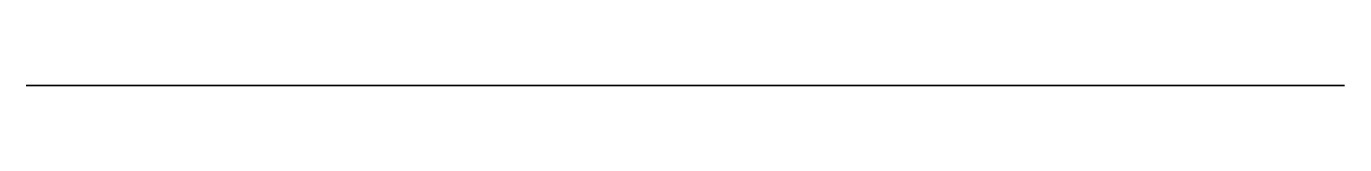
# Model space of a CAD drawing. Header units: millimetres. Extents: x 118.8 to 132.7, y 0 to 0.
import ezdxf

# ---------------------------------------------------------------- set-up
doc = ezdxf.new("R2010")
doc.units = ezdxf.units.MM
doc.layers.get('0').update_dxf_attribs({"color": 173, "true_color": 0x5858e1})

msp = doc.modelspace()

# ---------------------------------------------------------------- linework, layer by layer
at = {"color": 134, "true_color": 0x1c95b1}
msp.add_polyline3d([(121.182, 0, 20.058), (118.793, 0, 20.058), (118.793, 0, -1.014), (119.757, 0, -1.942), (119.757, 0, -53.186), (118.793, 0, -54.168), (118.793, 0, -82.489), (132.748, 0, -82.489), (132.748, 0, -25.543), (132.746, 0, -25.481), (132.74, 0, -25.419), (132.731, 0, -25.358), (132.719, 0, -25.298), (132.703, 0, -25.239), (132.684, 0, -25.181), (132.661, 0, -25.125), (132.635, 0, -25.07), (132.606, 0, -25.016), (132.574, 0, -24.964), (132.539, 0, -24.914), (132.501, 0, -24.866), (132.46, 0, -24.82), (132.417, 0, -24.777), (132.37, 0, -24.736), (132.321, 0, -24.697), (129.617, 0, -22.694), (129.845, 0, -22.458), (130.063, 0, -22.215), (130.27, 0, -21.965), (130.467, 0, -21.709), (130.654, 0, -21.446), (130.831, 0, -21.177), (131.157, 0, -20.623), (131.446, 0, -20.048), (131.699, 0, -19.452), (131.919, 0, -18.839), (132.105, 0, -18.21), (132.255, 0, -17.57), (132.362, 0, -16.924), (132.426, 0, -16.273), (132.447, 0, -15.62), (132.426, 0, -14.967), (132.362, 0, -14.316), (132.255, 0, -13.67), (132.105, 0, -13.03), (131.947, 0, -12.499), (131.76, 0, -11.98), (131.545, 0, -11.473), (131.303, 0, -10.979), (130.925, 0, -10.312), (130.511, 0, -9.667), (129.628, 0, -8.408), (129.21, 0, -7.796), (128.819, 0, -7.165), (128.104, 0, -5.859), (127.461, 0, -4.511), (126.868, 0, -3.139), (126.301, 0, -1.716), (125.787, 0, -0.272), (126.065, 0, 0.002), (126.326, 0, 0.291), (126.57, 0, 0.593), (126.797, 0, 0.909), (127.006, 0, 1.236), (127.196, 0, 1.576), (127.367, 0, 1.926), (127.518, 0, 2.285), (127.649, 0, 2.653), (127.759, 0, 3.027), (127.847, 0, 3.406), (127.914, 0, 3.788), (127.959, 0, 4.174), (127.983, 0, 4.562), (127.985, 0, 4.952), (127.964, 0, 5.342), (127.939, 0, 5.598), (127.904, 0, 5.852), (127.86, 0, 6.105), (127.806, 0, 6.356), (127.744, 0, 6.604), (127.672, 0, 6.85), (127.591, 0, 7.093), (127.501, 0, 7.333), (127.451, 0, 7.452), (127.394, 0, 7.568), (127.333, 0, 7.682), (127.267, 0, 7.794), (127.123, 0, 8.012), (126.966, 0, 8.224), (126.295, 0, 9.052), (126.135, 0, 9.269), (125.987, 0, 9.494), (125.851, 0, 9.727), (125.728, 0, 9.966), (125.593, 0, 10.273), (125.48, 0, 10.589), (125.447, 0, 10.683), (125.412, 0, 10.775), (125.372, 0, 10.866), (125.329, 0, 10.955), (125.281, 0, 11.041), (125.229, 0, 11.124), (125.173, 0, 11.205), (125.111, 0, 11.282), (124.772, 0, 11.681), (124.709, 0, 11.759), (124.651, 0, 11.841), (124.599, 0, 11.926), (124.552, 0, 12.014), (124.515, 0, 12.096), (124.484, 0, 12.18), (124.458, 0, 12.266), (124.436, 0, 12.354), (124.419, 0, 12.443), (124.406, 0, 12.534), (124.389, 0, 12.718), (124.382, 0, 12.907), (124.381, 0, 13.097), (124.385, 0, 13.48), (124.378, 0, 13.795), (124.359, 0, 14.11), (124.328, 0, 14.424), (124.284, 0, 14.736), (124.229, 0, 15.047), (124.162, 0, 15.355), (124.083, 0, 15.661), (123.994, 0, 15.964), (123.894, 0, 16.263), (123.783, 0, 16.558), (123.661, 0, 16.848), (123.528, 0, 17.133), (123.385, 0, 17.414), (123.232, 0, 17.689), (123.068, 0, 17.958), (122.894, 0, 18.221), (122.711, 0, 18.478), (122.518, 0, 18.727), (122.317, 0, 18.969), (122.106, 0, 19.203), (121.888, 0, 19.429), (121.66, 0, 19.647), (121.425, 0, 19.857)], close=True, dxfattribs=at)

doc.saveas('drawing.dxf')
